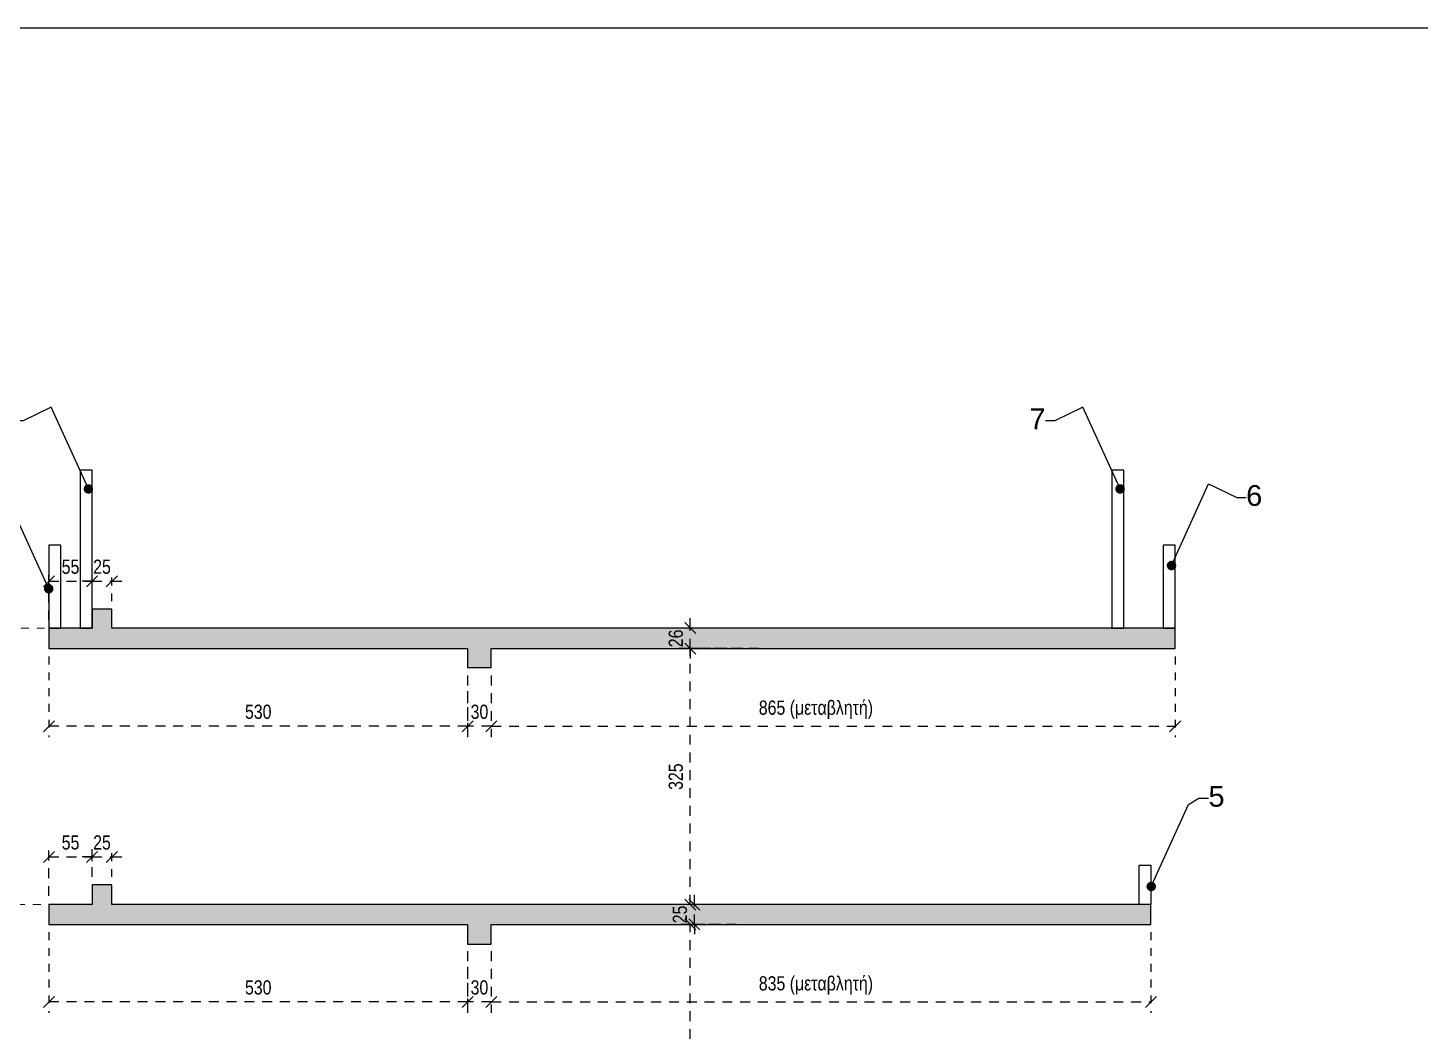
# Model space of a CAD drawing. Header units: millimetres. Extents: x -2171 to 1563, y -1758 to -1505.
# Drawn here: x 1063.85 to 1081.48, y -1602.95 to -1590.25 of the extents above; entities that cross this region are included whole.
import ezdxf

# ---------------------------------------------------------------- set-up
doc = ezdxf.new("R2010")
doc.units = ezdxf.units.MM
doc.header["$PDMODE"] = 32
for name, pattern in [('DASHDOT', [25.4, 12.7, -6.35, 0, -6.35]), ('DASHED2', [0.375, 0.25, -0.125]), ('DOT', [0.025, 0, -0.025]), ('HIDDEN', [0.375, 0.25, -0.125]), ('HIDDEN2', [0.1875, 0.125, -0.0625])]:
    doc.linetypes.add(name, pattern=pattern)
doc.layers.get('Defpoints').update_dxf_attribs({"color": 6})
for name, color, linetype in [('-S-AKSONES', 50, 'DASHDOT'), ('-S_TEXT', 3, 'Continuous'), ('AM_5', 7, 'Continuous'), ('Sect_Fill', 7, 'Continuous'), ('Sect_Line_Bold', 7, 'Continuous'), ('STITHAIO', 94, 'Continuous')]:
    doc.layers.add(name, color=color, linetype=linetype)
doc.layers.add('A-ANNO-DIMS', color=1, linetype='Continuous', lineweight=9)
doc.styles.add('1-100', font='arial.ttf', dxfattribs={"width": 0.8})
doc.styles.add('ag', font='arial.ttf', dxfattribs={"height": 0.25})
doc.dimstyles.new('CHRISTOFOROS', dxfattribs={"dimscale": 0.2, "dimtxt": 0.25, "dimasz": 0.6, "dimexe": 0, "dimexo": 0, "dimgap": 0, "dimtad": 0, "dimdec": 0, "dimlfac": 100, "dimzin": 0, "dimdsep": 46, "dimtxsty": 'ag', "dimblk": 'ARCHTICK', "dimcen": 0, "dimclrd": 256, "dimclre": 256, "dimclrt": 1, "dimaunit": 1, "dimadec": 0, "dimazin": 0, "dimtfac": 1, "dimtdec": 0, "dimtofl": 0, "dimtmove": 0, "dimatfit": 3, "dimfxl": 1, "dimtolj": 1, "dimtzin": 0, "dimlwd": -1, "dimlwe": -1, "dimarcsym": 0})
doc.dimstyles.new('Copy of 1-100', dxfattribs={"dimtxt": 0.18, "dimasz": 0.14, "dimexe": 0.14, "dimexo": 0.1, "dimgap": 0.09, "dimtad": 1, "dimdec": 0, "dimlfac": 100, "dimrnd": 5, "dimzin": 5, "dimdsep": 46, "dimtxsty": '1-100', "dimblk": 'OBLIQUE', "dimcen": 0.09, "dimclrd": 1, "dimclre": 1, "dimclrt": 2, "dimadec": 0, "dimazin": 0, "dimtfac": 1, "dimtdec": 0, "dimtix": 1, "dimtmove": 2, "dimatfit": 3, "dimfxl": 5, "dimfxlon": 1, "dimtolj": 1, "dimtzin": 5, "dimarcsym": 0})

# ---------------------------------------------------------------- blocks, each defined once
blk = doc.blocks.new('_Oblique')
at = {"color": 0, "linetype": 'ByBlock', "lineweight": -2}
blk.add_line((-0.5, -0.5), (0.5, 0.5), dxfattribs=at)
blk = doc.blocks.new('*D1045')
at = {"layer": 'AM_5', "color": 1, "linetype": 'HIDDEN2', "lineweight": -2, "ltscale": 0.5, "transparency": 16777216}
blk.add_line((1072.82, -1601.599), (1072.097, -1601.599), dxfattribs=at)
at = {"layer": 'AM_5', "color": 1, "linetype": 'DASHED2', "lineweight": -2, "ltscale": 0.5, "transparency": 16777216}
blk.add_line((1072.237, -1604.849), (1072.237, -1601.599), dxfattribs=at)
at = {"layer": 'AM_5', "color": 1, "linetype": 'HIDDEN', "lineweight": -2, "ltscale": 0.5, "transparency": 16777216}
blk.add_line((1072.47, -1604.849), (1072.097, -1604.849), dxfattribs=at)
at = {"layer": 'Defpoints', "color": 0, "ltscale": 0.5, "transparency": 16777216}
for p in [(1072.237, -1601.599), (1072.92, -1601.599), (1072.57, -1604.849)]:
    blk.add_point(p, dxfattribs=at)
at = {"layer": 'AM_5', "color": 1, "lineweight": -2, "ltscale": 0.5, "transparency": 16777216, "xscale": 0.14, "yscale": 0.14, "zscale": 0.14}
for p, rotation in [((1072.237, -1601.599), 90), ((1072.237, -1604.849), 270)]:
    blk.add_blockref('_Oblique', p, dxfattribs=dict(at, rotation=rotation))
at = {"layer": 'AM_5', "color": 2, "ltscale": 0.5, "transparency": 16777216, "insert": (1072.055, -1603.224), "char_height": 0.18, "attachment_point": 5, "rotation": 90, "style": '1-100'}
blk.add_mtext('\\A1;325', dxfattribs=at)
blk = doc.blocks.new('*D1046')
at = {"layer": 'AM_5', "color": 1, "linetype": 'DASHED2', "lineweight": -2, "ltscale": 0.5, "transparency": 16777216}
for p, q in [((1072.289, -1601.349), (1072.289, -1601.209)), ((1072.289, -1601.599), (1072.289, -1601.349)), ((1072.289, -1601.599), (1072.289, -1601.739))]:
    blk.add_line(p, q, dxfattribs=at)
at = {"layer": 'AM_5', "color": 1, "linetype": 'HIDDEN2', "lineweight": -2, "ltscale": 0.5, "transparency": 16777216}
blk.add_line((1072.753, -1601.349), (1072.149, -1601.349), dxfattribs=at)
at = {"layer": 'AM_5', "color": 1, "linetype": 'HIDDEN', "lineweight": -2, "ltscale": 0.5, "transparency": 16777216}
blk.add_line((1072.82, -1601.599), (1072.149, -1601.599), dxfattribs=at)
at = {"layer": 'Defpoints', "color": 0, "ltscale": 0.5, "transparency": 16777216}
for p in [(1072.289, -1601.349), (1072.853, -1601.349), (1072.92, -1601.599)]:
    blk.add_point(p, dxfattribs=at)
at = {"layer": 'AM_5', "color": 1, "lineweight": -2, "ltscale": 0.5, "transparency": 16777216, "xscale": 0.14, "yscale": 0.14, "zscale": 0.14}
for p, rotation in [((1072.289, -1601.349), 270), ((1072.289, -1601.599), 90)]:
    blk.add_blockref('_Oblique', p, dxfattribs=dict(at, rotation=rotation))
at = {"layer": 'AM_5', "color": 2, "ltscale": 0.5, "transparency": 16777216, "insert": (1072.107, -1601.474), "char_height": 0.18, "attachment_point": 5, "rotation": 90, "style": '1-100'}
blk.add_mtext('\\A1;25', dxfattribs=at)
blk = doc.blocks.new('*D1047')
at = {"layer": 'AM_5', "color": 1, "linetype": 'HIDDEN2', "lineweight": -2, "ltscale": 0.5, "transparency": 16777216}
blk.add_line((1073.103, -1598.109), (1072.097, -1598.109), dxfattribs=at)
at = {"layer": 'AM_5', "color": 1, "linetype": 'DASHED2', "lineweight": -2, "ltscale": 0.5, "transparency": 16777216}
blk.add_line((1072.237, -1601.349), (1072.237, -1598.109), dxfattribs=at)
at = {"layer": 'AM_5', "color": 1, "linetype": 'HIDDEN', "lineweight": -2, "ltscale": 0.5, "transparency": 16777216}
blk.add_line((1072.753, -1601.349), (1072.097, -1601.349), dxfattribs=at)
at = {"layer": 'Defpoints', "color": 0, "ltscale": 0.5, "transparency": 16777216}
for p in [(1072.237, -1598.109), (1073.203, -1598.109), (1072.853, -1601.349)]:
    blk.add_point(p, dxfattribs=at)
at = {"layer": 'AM_5', "color": 1, "lineweight": -2, "ltscale": 0.5, "transparency": 16777216, "xscale": 0.14, "yscale": 0.14, "zscale": 0.14}
for p, rotation in [((1072.237, -1598.109), 90), ((1072.237, -1601.349), 270)]:
    blk.add_blockref('_Oblique', p, dxfattribs=dict(at, rotation=rotation))
at = {"layer": 'AM_5', "color": 2, "ltscale": 0.5, "transparency": 16777216, "insert": (1072.055, -1599.729), "char_height": 0.18, "attachment_point": 5, "rotation": 90, "style": '1-100'}
blk.add_mtext('\\A1;325', dxfattribs=at)
blk = doc.blocks.new('*D1048')
at = {"layer": 'AM_5', "color": 1, "linetype": 'DASHED2', "lineweight": -2, "ltscale": 0.5, "transparency": 16777216}
for p, q in [((1072.237, -1597.849), (1072.237, -1597.709)), ((1072.237, -1598.109), (1072.237, -1597.849)), ((1072.237, -1598.109), (1072.237, -1598.249))]:
    blk.add_line(p, q, dxfattribs=at)
at = {"layer": 'AM_5', "color": 1, "linetype": 'HIDDEN2', "lineweight": -2, "ltscale": 0.5, "transparency": 16777216}
blk.add_line((1073.103, -1597.849), (1072.097, -1597.849), dxfattribs=at)
at = {"layer": 'AM_5', "color": 1, "linetype": 'HIDDEN', "lineweight": -2, "ltscale": 0.5, "transparency": 16777216}
blk.add_line((1073.103, -1598.109), (1072.097, -1598.109), dxfattribs=at)
at = {"layer": 'Defpoints', "color": 0, "ltscale": 0.5, "transparency": 16777216}
for p in [(1072.237, -1597.849), (1073.203, -1597.849), (1073.203, -1598.109)]:
    blk.add_point(p, dxfattribs=at)
at = {"layer": 'AM_5', "color": 1, "lineweight": -2, "ltscale": 0.5, "transparency": 16777216, "xscale": 0.14, "yscale": 0.14, "zscale": 0.14}
for p, rotation in [((1072.237, -1597.849), 270), ((1072.237, -1598.109), 90)]:
    blk.add_blockref('_Oblique', p, dxfattribs=dict(at, rotation=rotation))
at = {"layer": 'AM_5', "color": 2, "ltscale": 0.5, "transparency": 16777216, "insert": (1072.055, -1597.979), "char_height": 0.18, "attachment_point": 5, "rotation": 90, "style": '1-100'}
blk.add_mtext('\\A1;26', dxfattribs=at)
blk = doc.blocks.new('*D1075')
at = {"layer": 'AM_5', "color": 1, "linetype": 'HIDDEN2', "lineweight": -2, "ltscale": 0.5, "transparency": 16777216}
blk.add_line((1078.069, -1601.699), (1078.069, -1602.721), dxfattribs=at)
at = {"layer": 'AM_5', "color": 1, "linetype": 'HIDDEN', "lineweight": -2, "ltscale": 0.5, "transparency": 16777216}
blk.add_line((1069.719, -1601.939), (1069.719, -1602.721), dxfattribs=at)
at = {"layer": 'AM_5', "color": 1, "linetype": 'DASHED2', "lineweight": -2, "ltscale": 0.5, "transparency": 16777216}
blk.add_line((1069.719, -1602.581), (1078.069, -1602.581), dxfattribs=at)
at = {"layer": 'Defpoints', "color": 0, "ltscale": 0.5, "transparency": 16777216}
for p in [(1078.069, -1601.599), (1069.719, -1601.839), (1078.069, -1602.581)]:
    blk.add_point(p, dxfattribs=at)
at = {"layer": 'AM_5', "color": 1, "lineweight": -2, "ltscale": 0.5, "transparency": 16777216, "xscale": 0.14, "yscale": 0.14, "zscale": 0.14, "rotation": 180}
blk.add_blockref('_Oblique', (1069.719, -1602.581), dxfattribs=at)
at = {"layer": 'AM_5', "color": 1, "lineweight": -2, "ltscale": 0.5, "transparency": 16777216, "xscale": 0.14, "yscale": 0.14, "zscale": 0.14}
blk.add_blockref('_Oblique', (1078.069, -1602.581), dxfattribs=at)
at = {"layer": 'AM_5', "color": 2, "ltscale": 0.5, "transparency": 16777216, "insert": (1073.828, -1602.373), "char_height": 0.18, "width": 2.0596, "attachment_point": 5, "style": '1-100'}
blk.add_mtext('\\A1;835 (μεταβλητή)', dxfattribs=at)
blk = doc.blocks.new('*D1073')
at = {"layer": 'AM_5', "color": 1, "linetype": 'HIDDEN2', "lineweight": -2, "ltscale": 0.5, "transparency": 16777216}
blk.add_line((1069.419, -1601.939), (1069.419, -1602.721), dxfattribs=at)
at = {"layer": 'AM_5', "color": 1, "linetype": 'HIDDEN', "lineweight": -2, "ltscale": 0.5, "transparency": 16777216}
blk.add_line((1069.719, -1601.939), (1069.719, -1602.721), dxfattribs=at)
at = {"layer": 'AM_5', "color": 1, "linetype": 'DASHED2', "lineweight": -2, "ltscale": 0.5, "transparency": 16777216}
for p, q in [((1069.419, -1602.581), (1069.279, -1602.581)), ((1069.719, -1602.581), (1069.419, -1602.581)), ((1069.719, -1602.581), (1069.859, -1602.581))]:
    blk.add_line(p, q, dxfattribs=at)
at = {"layer": 'Defpoints', "color": 0, "ltscale": 0.5, "transparency": 16777216}
for p in [(1069.419, -1601.839), (1069.719, -1601.839), (1069.419, -1602.581)]:
    blk.add_point(p, dxfattribs=at)
at = {"layer": 'AM_5', "color": 1, "lineweight": -2, "ltscale": 0.5, "transparency": 16777216, "xscale": 0.14, "yscale": 0.14, "zscale": 0.14}
blk.add_blockref('_Oblique', (1069.419, -1602.581), dxfattribs=at)
at = {"layer": 'AM_5', "color": 1, "lineweight": -2, "ltscale": 0.5, "transparency": 16777216, "xscale": 0.14, "yscale": 0.14, "zscale": 0.14, "rotation": 180}
blk.add_blockref('_Oblique', (1069.719, -1602.581), dxfattribs=at)
at = {"layer": 'AM_5', "color": 2, "ltscale": 0.5, "transparency": 16777216, "insert": (1069.569, -1602.399), "char_height": 0.18, "attachment_point": 5, "style": '1-100'}
blk.add_mtext('\\A1;30', dxfattribs=at)
blk = doc.blocks.new('*D1074')
at = {"layer": 'AM_5', "color": 1, "linetype": 'HIDDEN2', "lineweight": -2, "ltscale": 0.5, "transparency": 16777216}
blk.add_line((1064.119, -1601.699), (1064.119, -1602.721), dxfattribs=at)
at = {"layer": 'AM_5', "color": 1, "linetype": 'HIDDEN', "lineweight": -2, "ltscale": 0.5, "transparency": 16777216}
blk.add_line((1069.419, -1601.939), (1069.419, -1602.721), dxfattribs=at)
at = {"layer": 'AM_5', "color": 1, "linetype": 'DASHED2', "lineweight": -2, "ltscale": 0.5, "transparency": 16777216}
blk.add_line((1069.419, -1602.581), (1064.119, -1602.581), dxfattribs=at)
at = {"layer": 'Defpoints', "color": 0, "ltscale": 0.5, "transparency": 16777216}
for p in [(1064.119, -1601.599), (1069.419, -1601.839), (1064.119, -1602.581)]:
    blk.add_point(p, dxfattribs=at)
at = {"layer": 'AM_5', "color": 1, "lineweight": -2, "ltscale": 0.5, "transparency": 16777216, "xscale": 0.14, "yscale": 0.14, "zscale": 0.14, "rotation": 180}
blk.add_blockref('_Oblique', (1064.119, -1602.581), dxfattribs=at)
at = {"layer": 'AM_5', "color": 1, "lineweight": -2, "ltscale": 0.5, "transparency": 16777216, "xscale": 0.14, "yscale": 0.14, "zscale": 0.14}
blk.add_blockref('_Oblique', (1069.419, -1602.581), dxfattribs=at)
at = {"layer": 'AM_5', "color": 2, "ltscale": 0.5, "transparency": 16777216, "insert": (1066.769, -1602.399), "char_height": 0.18, "attachment_point": 5, "style": '1-100'}
blk.add_mtext('\\A1;530', dxfattribs=at)
blk = doc.blocks.new('*D1076')
at = {"layer": 'AM_5', "color": 1, "linetype": 'HIDDEN', "lineweight": -2, "ltscale": 0.5, "transparency": 16777216}
blk.add_line((1064.119, -1601.239), (1064.119, -1600.605), dxfattribs=at)
at = {"layer": 'AM_5', "color": 1, "linetype": 'HIDDEN2', "lineweight": -2, "ltscale": 0.5, "transparency": 16777216}
blk.add_line((1064.666, -1600.999), (1064.666, -1600.605), dxfattribs=at)
at = {"layer": 'AM_5', "color": 1, "linetype": 'DASHED2', "lineweight": -2, "ltscale": 0.5, "transparency": 16777216}
blk.add_line((1064.119, -1600.745), (1064.666, -1600.745), dxfattribs=at)
at = {"layer": 'Defpoints', "color": 0, "ltscale": 0.5, "transparency": 16777216}
for p in [(1064.666, -1600.745), (1064.666, -1601.099), (1064.119, -1601.339)]:
    blk.add_point(p, dxfattribs=at)
at = {"layer": 'AM_5', "color": 1, "lineweight": -2, "ltscale": 0.5, "transparency": 16777216, "xscale": 0.14, "yscale": 0.14, "zscale": 0.14, "rotation": 180}
blk.add_blockref('_Oblique', (1064.119, -1600.745), dxfattribs=at)
at = {"layer": 'AM_5', "color": 1, "lineweight": -2, "ltscale": 0.5, "transparency": 16777216, "xscale": 0.14, "yscale": 0.14, "zscale": 0.14}
blk.add_blockref('_Oblique', (1064.666, -1600.745), dxfattribs=at)
at = {"layer": 'AM_5', "color": 2, "ltscale": 0.5, "transparency": 16777216, "insert": (1064.393, -1600.563), "char_height": 0.18, "attachment_point": 5, "style": '1-100'}
blk.add_mtext('\\A1;55', dxfattribs=at)
blk = doc.blocks.new('*D1077')
at = {"layer": 'AM_5', "color": 1, "linetype": 'HIDDEN', "lineweight": -2, "ltscale": 0.5, "transparency": 16777216}
blk.add_line((1064.666, -1600.999), (1064.666, -1600.605), dxfattribs=at)
at = {"layer": 'AM_5', "color": 1, "linetype": 'HIDDEN2', "lineweight": -2, "ltscale": 0.5, "transparency": 16777216}
blk.add_line((1064.916, -1600.999), (1064.916, -1600.605), dxfattribs=at)
at = {"layer": 'AM_5', "color": 1, "linetype": 'DASHED2', "lineweight": -2, "ltscale": 0.5, "transparency": 16777216}
for p, q in [((1064.666, -1600.745), (1064.526, -1600.745)), ((1064.666, -1600.745), (1064.916, -1600.745)), ((1064.916, -1600.745), (1065.056, -1600.745))]:
    blk.add_line(p, q, dxfattribs=at)
at = {"layer": 'Defpoints', "color": 0, "ltscale": 0.5, "transparency": 16777216}
for p in [(1064.916, -1600.745), (1064.666, -1601.099), (1064.916, -1601.099)]:
    blk.add_point(p, dxfattribs=at)
at = {"layer": 'AM_5', "color": 1, "lineweight": -2, "ltscale": 0.5, "transparency": 16777216, "xscale": 0.14, "yscale": 0.14, "zscale": 0.14}
blk.add_blockref('_Oblique', (1064.666, -1600.745), dxfattribs=at)
at = {"layer": 'AM_5', "color": 1, "lineweight": -2, "ltscale": 0.5, "transparency": 16777216, "xscale": 0.14, "yscale": 0.14, "zscale": 0.14, "rotation": 180}
blk.add_blockref('_Oblique', (1064.916, -1600.745), dxfattribs=at)
at = {"layer": 'AM_5', "color": 2, "ltscale": 0.5, "transparency": 16777216, "insert": (1064.791, -1600.563), "char_height": 0.18, "attachment_point": 5, "style": '1-100'}
blk.add_mtext('\\A1;25', dxfattribs=at)
blk = doc.blocks.new('*D1080')
at = {"layer": 'AM_5', "color": 1, "linetype": 'HIDDEN2', "lineweight": -2, "ltscale": 0.5, "transparency": 16777216}
blk.add_line((1078.375, -1598.209), (1078.375, -1599.231), dxfattribs=at)
at = {"layer": 'AM_5', "color": 1, "linetype": 'HIDDEN', "lineweight": -2, "ltscale": 0.5, "transparency": 16777216}
blk.add_line((1069.719, -1598.449), (1069.719, -1599.231), dxfattribs=at)
at = {"layer": 'AM_5', "color": 1, "linetype": 'DASHED2', "lineweight": -2, "ltscale": 0.5, "transparency": 16777216}
blk.add_line((1069.719, -1599.091), (1078.375, -1599.091), dxfattribs=at)
at = {"layer": 'Defpoints', "color": 0, "ltscale": 0.5, "transparency": 16777216}
for p in [(1078.375, -1598.109), (1069.719, -1598.349), (1078.375, -1599.091)]:
    blk.add_point(p, dxfattribs=at)
at = {"layer": 'AM_5', "color": 1, "lineweight": -2, "ltscale": 0.5, "transparency": 16777216, "xscale": 0.14, "yscale": 0.14, "zscale": 0.14, "rotation": 180}
blk.add_blockref('_Oblique', (1069.719, -1599.091), dxfattribs=at)
at = {"layer": 'AM_5', "color": 1, "lineweight": -2, "ltscale": 0.5, "transparency": 16777216, "xscale": 0.14, "yscale": 0.14, "zscale": 0.14}
blk.add_blockref('_Oblique', (1078.375, -1599.091), dxfattribs=at)
at = {"layer": 'AM_5', "color": 2, "ltscale": 0.5, "transparency": 16777216, "insert": (1073.828, -1598.883), "char_height": 0.18, "width": 2.0596, "attachment_point": 5, "style": '1-100'}
blk.add_mtext('\\A1;865 (μεταβλητή)', dxfattribs=at)
blk = doc.blocks.new('*D1078')
at = {"layer": 'AM_5', "color": 1, "linetype": 'HIDDEN2', "lineweight": -2, "ltscale": 0.5, "transparency": 16777216}
blk.add_line((1069.419, -1598.449), (1069.419, -1599.231), dxfattribs=at)
at = {"layer": 'AM_5', "color": 1, "linetype": 'HIDDEN', "lineweight": -2, "ltscale": 0.5, "transparency": 16777216}
blk.add_line((1069.719, -1598.449), (1069.719, -1599.231), dxfattribs=at)
at = {"layer": 'AM_5', "color": 1, "linetype": 'DASHED2', "lineweight": -2, "ltscale": 0.5, "transparency": 16777216}
for p, q in [((1069.419, -1599.091), (1069.279, -1599.091)), ((1069.719, -1599.091), (1069.419, -1599.091)), ((1069.719, -1599.091), (1069.859, -1599.091))]:
    blk.add_line(p, q, dxfattribs=at)
at = {"layer": 'Defpoints', "color": 0, "ltscale": 0.5, "transparency": 16777216}
for p in [(1069.419, -1598.349), (1069.719, -1598.349), (1069.419, -1599.091)]:
    blk.add_point(p, dxfattribs=at)
at = {"layer": 'AM_5', "color": 1, "lineweight": -2, "ltscale": 0.5, "transparency": 16777216, "xscale": 0.14, "yscale": 0.14, "zscale": 0.14}
blk.add_blockref('_Oblique', (1069.419, -1599.091), dxfattribs=at)
at = {"layer": 'AM_5', "color": 1, "lineweight": -2, "ltscale": 0.5, "transparency": 16777216, "xscale": 0.14, "yscale": 0.14, "zscale": 0.14, "rotation": 180}
blk.add_blockref('_Oblique', (1069.719, -1599.091), dxfattribs=at)
at = {"layer": 'AM_5', "color": 2, "ltscale": 0.5, "transparency": 16777216, "insert": (1069.569, -1598.909), "char_height": 0.18, "attachment_point": 5, "style": '1-100'}
blk.add_mtext('\\A1;30', dxfattribs=at)
blk = doc.blocks.new('*D1079')
at = {"layer": 'AM_5', "color": 1, "linetype": 'HIDDEN2', "lineweight": -2, "ltscale": 0.5, "transparency": 16777216}
blk.add_line((1064.119, -1598.209), (1064.119, -1599.231), dxfattribs=at)
at = {"layer": 'AM_5', "color": 1, "linetype": 'HIDDEN', "lineweight": -2, "ltscale": 0.5, "transparency": 16777216}
blk.add_line((1069.419, -1598.449), (1069.419, -1599.231), dxfattribs=at)
at = {"layer": 'AM_5', "color": 1, "linetype": 'DASHED2', "lineweight": -2, "ltscale": 0.5, "transparency": 16777216}
blk.add_line((1069.419, -1599.091), (1064.119, -1599.091), dxfattribs=at)
at = {"layer": 'Defpoints', "color": 0, "ltscale": 0.5, "transparency": 16777216}
for p in [(1064.119, -1598.109), (1069.419, -1598.349), (1064.119, -1599.091)]:
    blk.add_point(p, dxfattribs=at)
at = {"layer": 'AM_5', "color": 1, "lineweight": -2, "ltscale": 0.5, "transparency": 16777216, "xscale": 0.14, "yscale": 0.14, "zscale": 0.14, "rotation": 180}
blk.add_blockref('_Oblique', (1064.119, -1599.091), dxfattribs=at)
at = {"layer": 'AM_5', "color": 1, "lineweight": -2, "ltscale": 0.5, "transparency": 16777216, "xscale": 0.14, "yscale": 0.14, "zscale": 0.14}
blk.add_blockref('_Oblique', (1069.419, -1599.091), dxfattribs=at)
at = {"layer": 'AM_5', "color": 2, "ltscale": 0.5, "transparency": 16777216, "insert": (1066.769, -1598.909), "char_height": 0.18, "attachment_point": 5, "style": '1-100'}
blk.add_mtext('\\A1;530', dxfattribs=at)
blk = doc.blocks.new('*D1081')
at = {"layer": 'AM_5', "color": 1, "linetype": 'HIDDEN', "lineweight": -2, "ltscale": 0.5, "transparency": 16777216}
blk.add_line((1064.119, -1597.749), (1064.119, -1597.115), dxfattribs=at)
at = {"layer": 'AM_5', "color": 1, "linetype": 'HIDDEN2', "lineweight": -2, "ltscale": 0.5, "transparency": 16777216}
blk.add_line((1064.666, -1597.509), (1064.666, -1597.115), dxfattribs=at)
at = {"layer": 'AM_5', "color": 1, "linetype": 'DASHED2', "lineweight": -2, "ltscale": 0.5, "transparency": 16777216}
blk.add_line((1064.119, -1597.255), (1064.666, -1597.255), dxfattribs=at)
at = {"layer": 'Defpoints', "color": 0, "ltscale": 0.5, "transparency": 16777216}
for p in [(1064.666, -1597.255), (1064.666, -1597.609), (1064.119, -1597.849)]:
    blk.add_point(p, dxfattribs=at)
at = {"layer": 'AM_5', "color": 1, "lineweight": -2, "ltscale": 0.5, "transparency": 16777216, "xscale": 0.14, "yscale": 0.14, "zscale": 0.14, "rotation": 180}
blk.add_blockref('_Oblique', (1064.119, -1597.255), dxfattribs=at)
at = {"layer": 'AM_5', "color": 1, "lineweight": -2, "ltscale": 0.5, "transparency": 16777216, "xscale": 0.14, "yscale": 0.14, "zscale": 0.14}
blk.add_blockref('_Oblique', (1064.666, -1597.255), dxfattribs=at)
at = {"layer": 'AM_5', "color": 2, "ltscale": 0.5, "transparency": 16777216, "insert": (1064.393, -1597.073), "char_height": 0.18, "attachment_point": 5, "style": '1-100'}
blk.add_mtext('\\A1;55', dxfattribs=at)
blk = doc.blocks.new('*D1082')
at = {"layer": 'AM_5', "color": 1, "linetype": 'HIDDEN', "lineweight": -2, "ltscale": 0.5, "transparency": 16777216}
blk.add_line((1064.666, -1597.509), (1064.666, -1597.115), dxfattribs=at)
at = {"layer": 'AM_5', "color": 1, "linetype": 'HIDDEN2', "lineweight": -2, "ltscale": 0.5, "transparency": 16777216}
blk.add_line((1064.916, -1597.509), (1064.916, -1597.115), dxfattribs=at)
at = {"layer": 'AM_5', "color": 1, "linetype": 'DASHED2', "lineweight": -2, "ltscale": 0.5, "transparency": 16777216}
for p, q in [((1064.666, -1597.255), (1064.526, -1597.255)), ((1064.666, -1597.255), (1064.916, -1597.255)), ((1064.916, -1597.255), (1065.056, -1597.255))]:
    blk.add_line(p, q, dxfattribs=at)
at = {"layer": 'Defpoints', "color": 0, "ltscale": 0.5, "transparency": 16777216}
for p in [(1064.916, -1597.255), (1064.666, -1597.609), (1064.916, -1597.609)]:
    blk.add_point(p, dxfattribs=at)
at = {"layer": 'AM_5', "color": 1, "lineweight": -2, "ltscale": 0.5, "transparency": 16777216, "xscale": 0.14, "yscale": 0.14, "zscale": 0.14}
blk.add_blockref('_Oblique', (1064.666, -1597.255), dxfattribs=at)
at = {"layer": 'AM_5', "color": 1, "lineweight": -2, "ltscale": 0.5, "transparency": 16777216, "xscale": 0.14, "yscale": 0.14, "zscale": 0.14, "rotation": 180}
blk.add_blockref('_Oblique', (1064.916, -1597.255), dxfattribs=at)
at = {"layer": 'AM_5', "color": 2, "ltscale": 0.5, "transparency": 16777216, "insert": (1064.791, -1597.073), "char_height": 0.18, "attachment_point": 5, "style": '1-100'}
blk.add_mtext('\\A1;25', dxfattribs=at)
blk = doc.blocks.new('_ArchTick')
at = {"color": 0, "linetype": 'ByBlock', "const_width": 0.15}
blk.add_lwpolyline([(-0.5, -0.5), (0.5, 0.5)], dxfattribs=at)

msp = doc.modelspace()

# ---------------------------------------------------------------- hatches: boundary and pattern name
at = {"layer": 'Sect_Fill'}
for points in [[(1069.7192, -1598.109), (1078.3754, -1598.109), (1078.3754, -1597.849), (1069.5692, -1597.849), (1064.9165, -1597.849), (1064.9165, -1597.609), (1064.6665, -1597.609), (1064.6665, -1597.849), (1064.1192, -1597.849), (1064.1192, -1598.109), (1064.7915, -1598.109), (1069.4192, -1598.109), (1069.4192, -1598.349), (1069.7192, -1598.349)], [(1064.6665, -1601.349), (1064.1192, -1601.349), (1064.1192, -1601.599), (1064.7915, -1601.599), (1069.4192, -1601.599), (1069.4192, -1601.849), (1069.7192, -1601.849), (1069.7192, -1601.599), (1078.0692, -1601.599), (1078.0692, -1601.349), (1069.5692, -1601.349), (1064.9165, -1601.349), (1064.9165, -1601.099), (1064.6665, -1601.099)]]:
    msp.add_hatch(color=253, dxfattribs=at).paths.add_polyline_path(points)

# ---------------------------------------------------------------- linework, layer by layer
at = {"layer": '-S_TEXT', "ltscale": 5}
msp.add_lwpolyline([(1054.4286, -1590.2497), (1112.5761, -1590.2497), (1112.5761, -1630.2944), (1054.4286, -1630.2944)], close=True, dxfattribs=at)
at = {"layer": 'A-ANNO-DIMS', "color": 94, "linetype": 'DOT', "ltscale": 1.5}
for p, q in [((1060.7653, -1597.849), (1064.2525, -1597.849)), ((1060.5153, -1601.349), (1064.2525, -1601.349))]:
    msp.add_line(p, q, dxfattribs=at)
at = {"layer": 'Sect_Line_Bold', "color": 94}
for points in [[(1069.7192, -1598.109), (1078.3754, -1598.109), (1078.3754, -1597.849), (1069.5692, -1597.849), (1064.9165, -1597.849), (1064.9165, -1597.609), (1064.6665, -1597.609), (1064.6665, -1597.849), (1064.1192, -1597.849), (1064.1192, -1598.109), (1064.7915, -1598.109), (1069.4192, -1598.109), (1069.4192, -1598.349), (1069.7192, -1598.349)], [(1064.6665, -1601.349), (1064.1192, -1601.349), (1064.1192, -1601.599), (1064.7915, -1601.599), (1069.4192, -1601.599), (1069.4192, -1601.849), (1069.7192, -1601.849), (1069.7192, -1601.599), (1078.0692, -1601.599), (1078.0692, -1601.349), (1069.5692, -1601.349), (1064.9165, -1601.349), (1064.9165, -1601.099), (1064.6665, -1601.099)]]:
    msp.add_lwpolyline(points, close=True, dxfattribs=at)
at = {"layer": 'STITHAIO', "ltscale": 0.5}
for points in [[(1064.6665, -1595.849), (1064.5165, -1595.849), (1064.5165, -1597.849), (1064.6665, -1597.849)], [(1077.7254, -1595.849), (1077.5754, -1595.849), (1077.5754, -1597.849), (1077.7254, -1597.849)], [(1064.2692, -1596.799), (1064.1192, -1596.799), (1064.1192, -1597.849), (1064.2692, -1597.849)], [(1078.3754, -1596.799), (1078.2254, -1596.799), (1078.2254, -1597.849), (1078.3754, -1597.849)], [(1077.9192, -1600.849), (1078.0692, -1600.849), (1078.0692, -1601.349), (1077.9192, -1601.349)]]:
    msp.add_lwpolyline(points, close=True, dxfattribs=at)

# ---------------------------------------------------------------- texts
at = {"layer": '-S-AKSONES', "color": 3, "linetype": 'Continuous', "char_height": 0.2625, "width": 0.416093, "style": 'ag'}
for s, insert, attachment_point in [('7', (1076.7335, -1595.0686), 3), ('6', (1079.2739, -1596.0388), 1), ('5', (1078.7964, -1599.8473), 1)]:
    msp.add_mtext(s, dxfattribs=dict(at, insert=insert, attachment_point=attachment_point))

# ---------------------------------------------------------------- dimensions: what is measured, and where the dimension line sits
at = {"layer": 'AM_5', "color": 1, "ltscale": 0.5}
for base, p1, p2, picture, middle in [((1064.6665, -1597.2549), (1064.1192, -1597.849), (1064.6665, -1597.609), '*D1081', (1064.3929, -1597.0734)), ((1064.9165, -1597.2549), (1064.6665, -1597.609), (1064.9165, -1597.609), '*D1082', (1064.7915, -1597.073)), ((1064.1192, -1599.0909), (1069.4192, -1598.349), (1064.1192, -1598.109), '*D1079', (1066.7692, -1598.9089)), ((1069.4192, -1599.0909), (1069.7192, -1598.349), (1069.4192, -1598.349), '*D1078', (1069.5692, -1598.9089)), ((1064.6665, -1600.7449), (1064.1192, -1601.339), (1064.6665, -1601.099), '*D1076', (1064.3929, -1600.5634)), ((1064.9165, -1600.7449), (1064.6665, -1601.099), (1064.9165, -1601.099), '*D1077', (1064.7915, -1600.563)), ((1064.1192, -1602.5809), (1069.4192, -1601.839), (1064.1192, -1601.599), '*D1074', (1066.7692, -1602.3989)), ((1069.4192, -1602.5809), (1069.7192, -1601.839), (1069.4192, -1601.839), '*D1073', (1069.5692, -1602.3989))]:
    dim = msp.add_linear_dim(base=base, p1=p1, p2=p2, dimstyle='Copy of 1-100', dxfattribs=at)
    dim.commit()
    dim.dimension.update_dxf_attribs({"geometry": picture, "text_midpoint": middle})
at = {"layer": 'AM_5', "ltscale": 0.5}
dim = msp.add_linear_dim(base=(1072.2371, -1597.849), p1=(1073.203, -1598.109), p2=(1073.203, -1597.849), angle=90, dimstyle='Copy of 1-100', override={"dimrnd": 0.1}, dxfattribs=at)
dim.commit()
dim.dimension.update_dxf_attribs({"geometry": '*D1048', "text_midpoint": (1072.0552, -1597.979)})
for base, p1, p2, picture, middle in [((1072.2371, -1598.109), (1072.8532, -1601.349), (1073.203, -1598.109), '*D1047', (1072.0551, -1599.729)), ((1072.2891, -1601.349), (1072.9196, -1601.599), (1072.8532, -1601.349), '*D1046', (1072.1072, -1601.474)), ((1072.2371, -1601.599), (1072.5699, -1604.849), (1072.9196, -1601.599), '*D1045', (1072.0551, -1603.224))]:
    dim = msp.add_linear_dim(base=base, p1=p1, p2=p2, angle=90, dimstyle='Copy of 1-100', dxfattribs=at)
    dim.commit()
    dim.dimension.update_dxf_attribs({"geometry": picture, "text_midpoint": middle})
at = {"layer": 'AM_5', "color": 1, "ltscale": 0.5}
for base, p1, p2, picture, middle in [((1078.3754, -1599.0909), (1069.7192, -1598.349), (1078.3754, -1598.109), '*D1080', (1073.8282, -1598.8829)), ((1078.0692, -1602.5809), (1069.7192, -1601.839), (1078.0692, -1601.599), '*D1075', (1073.8282, -1602.3729))]:
    dim = msp.add_linear_dim(base=base, p1=p1, p2=p2, text='<> (μεταβλητή)', dimstyle='Copy of 1-100', dxfattribs=at)
    dim.commit()
    dim.dimension.update_dxf_attribs({"geometry": picture, "text_midpoint": middle, "dimtype": 128})

# ---------------------------------------------------------------- leaders
at = {"layer": '-S-AKSONES', "color": 1, "linetype": 'Continuous', "annotation_type": 0, "has_hookline": 1}
for points, hookline_direction, text_width in [([(1064.6193, -1596.0866), (1064.1494, -1595.0502), (1063.7946, -1595.2243), (1063.6746, -1595.2243)], 1, 0.1699), ([(1077.6782, -1596.0866), (1077.2083, -1595.0502), (1076.8535, -1595.2243), (1076.7335, -1595.2243)], 1, 0.1699), ([(1078.3291, -1597.0568), (1078.7991, -1596.0204), (1079.1539, -1596.1945), (1079.2739, -1596.1945)], 0, 0.1733), ([(1064.1166, -1597.3501), (1063.6466, -1596.3137), (1063.3625, -1596.4719), (1063.2425, -1596.4719)], 1, 0.1733), ([(1078.0719, -1601.1198), (1078.5419, -1600.0834), (1078.6764, -1600.003), (1078.7964, -1600.003)], 0, 0.174)]:
    msp.add_leader(points, dimstyle='CHRISTOFOROS', override={"dimgap": 0, "dimtad": 0, "dimclrd": 1, "dimldrblk": 'Dot', "dimfxl": 0.1, "dimfxlon": 1, "dimarcsym": 1}, dxfattribs=dict(at, hookline_direction=hookline_direction, text_width=text_width))

doc.saveas('drawing.dxf')
